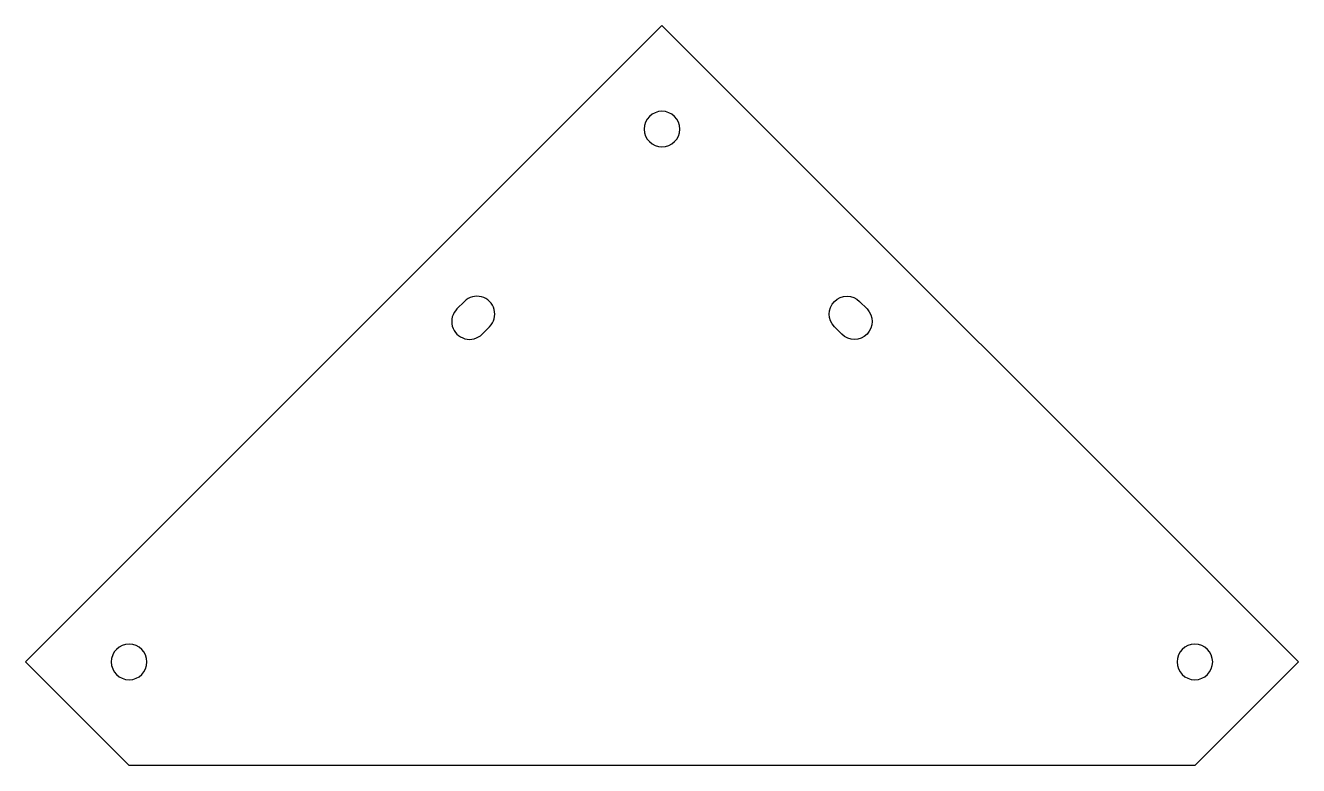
# Model space of a CAD drawing. Header units: millimetres. Extents: x -10 to 112, y 0 to 71.
import ezdxf

# ---------------------------------------------------------------- set-up
doc = ezdxf.new("R2010")
doc.units = ezdxf.units.MM

msp = doc.modelspace()

# ---------------------------------------------------------------- linework, layer by layer
at = {"layer": 'INTERIOR_PROFILES'}
for points in [[(33.73, 41.22), (34.44, 41.93, 1), (32.03, 44.34), (31.32, 43.63, 1)], [(70.5, 43.63, -1), (68.09, 41.22), (67.39, 41.93, -1), (69.79, 44.34)]]:
    msp.add_lwpolyline(points, format="xyb", close=True, dxfattribs=at)
at = {"layer": 'INTERIOR_PROFILES', "extrusion": (0, 0, -1)}
for centre in [(-50.91, 60.81), (0, 9.9), (-101.82, 9.9)]:
    msp.add_circle(centre, 1.7, dxfattribs=at)
at = {"layer": 'OUTER_PROFILES'}
msp.add_lwpolyline([(50.91, 70.71), (111.72, 9.9), (101.82, 0), (0, 0), (-9.9, 9.9)], close=True, dxfattribs=at)

doc.saveas('drawing.dxf')
